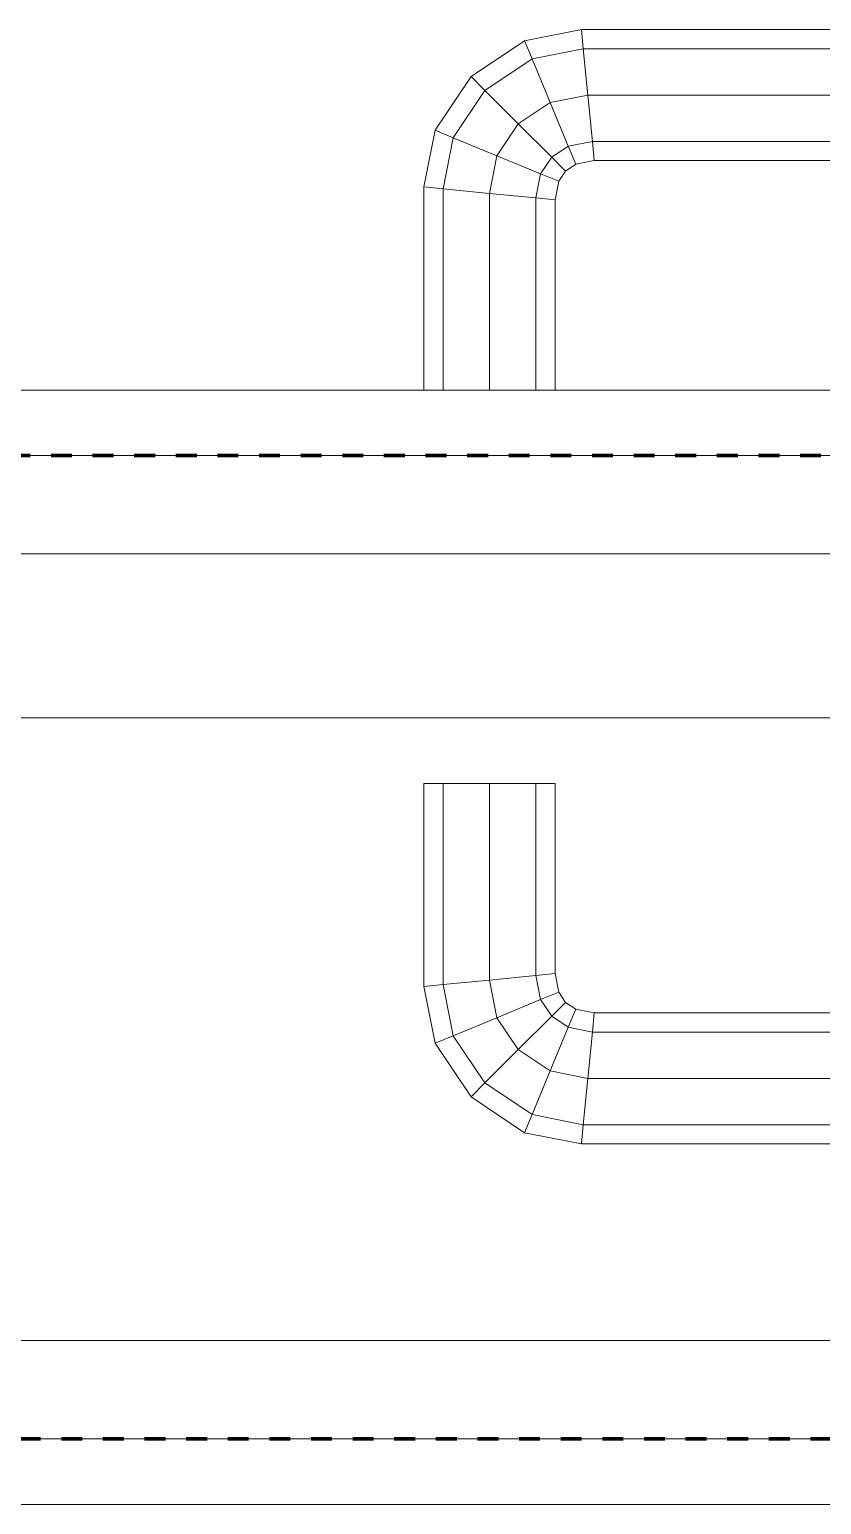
# Model space of a CAD drawing. Header units: millimetres. Extents: x -5300 to 98858, y -5196 to 93886.
# Drawn here: x 46391.8 to 46512.7, y 43005 to 43230 of the extents above; entities that cross this region are included whole.
import ezdxf

# ---------------------------------------------------------------- set-up
doc = ezdxf.new("R2010")
doc.units = ezdxf.units.MM
doc.linetypes.add('Штрих', pattern=[6.35, 3.175, -3.175])
doc.linetypes.add('Штрих_2_', pattern=[6.35, 3.175, -3.175])
for name, color, linetype, lineweight, true_color in [('_Разделитель помещений_', 4, 'Штрих', 70, 0x00ffff), ('Двери', 7, 'Continuous', 18, 0x7f7f7f), ('Стены', 7, 'Continuous', 18, 0x7f7f7f)]:
    doc.layers.add(name, color=color, linetype=linetype, lineweight=lineweight, true_color=true_color)

# ---------------------------------------------------------------- blocks, each defined once
blk = doc.blocks.new('СТВ_Перегородка_Кирпич 242319 - СТВ_Перегородка_Кирпич 2-249685-Подвал')
at = {"layer": 'Стены', "color": 254, "true_color": 0xd4d4d4}
blk.add_line((33750, 43150), (58000, 43150), dxfattribs=at)
blk = doc.blocks.new('СТВ_Перегородка_Кирпич 242319 - СТВ_Перегородка_Кирпич-249678-Подвал')
at = {"layer": 'Стены', "color": 254, "true_color": 0xd4d4d4}
for p, q in [((33750, 43165), (57830, 43165)), ((57830, 43165), (33750, 43165)), ((48235, 43165), (45265, 43165)), ((47610, 43165), (45910, 43165)), ((45910, 43165), (47610, 43165)), ((47610, 43165), (45910, 43165)), ((45910, 43165), (47610, 43165)), ((57830, 43150), (33750, 43150)), ((57830, 43150), (33750, 43150)), ((45250, 43150), (48250, 43150)), ((48250, 43150), (45250, 43150)), ((48250, 43150), (45250, 43150)), ((48235, 43150), (45265, 43150)), ((47610, 43150), (45910, 43150)), ((45910, 43150), (47610, 43150)), ((45910, 43150), (47610, 43150)), ((47610, 43150), (45910, 43150)), ((45910, 43150), (47610, 43150)), ((47610, 43150), (45910, 43150)), ((45910, 43150), (47610, 43150)), ((47610, 43150), (45910, 43150)), ((45250, 43030), (48250, 43030)), ((45250, 43030), (48250, 43030)), ((48250, 43030), (45250, 43030)), ((45250, 43030), (48250, 43030)), ((48250, 43030), (45250, 43030)), ((48235, 43030), (45265, 43030)), ((45910, 43030), (47610, 43030)), ((47610, 43030), (45910, 43030)), ((47610, 43030), (45910, 43030)), ((45910, 43030), (47610, 43030)), ((45910, 43030), (47610, 43030)), ((47610, 43030), (45910, 43030)), ((45910, 43030), (47610, 43030)), ((47610, 43030), (45910, 43030)), ((45250, 43015), (48250, 43015)), ((48250, 43015), (45250, 43015)), ((45265, 43015), (48235, 43015)), ((45910, 43015), (47610, 43015)), ((47610, 43015), (45910, 43015)), ((47610, 43015), (45910, 43015)), ((45910, 43015), (47610, 43015))]:
    blk.add_line(p, q, dxfattribs=at)
blk = doc.blocks.new('СТВ_Перегородка_Кирпич 242319 - СТВ_Перегородка_Кирпич 242319-249682-Подвал')
for name in ['СТВ_Перегородка_Кирпич 242319 - СТВ_Перегородка_Кирпич-249678-Подвал', 'СТВ_Перегородка_Кирпич 242319 - СТВ_Перегородка_Кирпич 2-249685-Подвал']:
    blk.add_blockref(name, (0, 0))
blk = doc.blocks.new('Д-29 242620 - Д-29-249708-Подвал')
at = {"layer": 'Двери', "color": 254, "true_color": 0xd4d4d4}
for p, q in [((46467.36, 43228.28), (46476.02, 43230)), ((46476.02, 43230), (46467.36, 43228.28)), ((46476.3, 43227.07), (46476.02, 43230)), ((46476.02, 43230), (46557.98, 43230)), ((46476.02, 43230), (46476.3, 43227.07)), ((46557.98, 43230), (46476.02, 43230)), ((46476.02, 43230), (46476.3, 43227.07)), ((46476.3, 43227.07), (46476.02, 43230)), ((46459.18, 43222.82), (46467.36, 43228.28)), ((46467.36, 43228.28), (46459.18, 43222.82)), ((46468.5, 43225.52), (46467.36, 43228.28)), ((46467.36, 43228.28), (46468.5, 43225.52)), ((46467.36, 43228.28), (46468.5, 43225.52)), ((46468.5, 43225.52), (46467.36, 43228.28)), ((46476.3, 43227.07), (46468.5, 43225.52)), ((46468.5, 43225.52), (46476.3, 43227.07)), ((46468.5, 43225.52), (46476.3, 43227.07)), ((46476.3, 43227.07), (46468.5, 43225.52)), ((46557.7, 43227.07), (46476.3, 43227.07)), ((46477, 43220), (46476.3, 43227.07)), ((46476.3, 43227.07), (46557.7, 43227.07)), ((46476.3, 43227.07), (46557.7, 43227.07)), ((46476.3, 43227.07), (46477, 43220)), ((46557.7, 43227.07), (46476.3, 43227.07)), ((46476.3, 43227.07), (46477, 43220)), ((46477, 43220), (46476.3, 43227.07)), ((46468.5, 43225.52), (46461.3, 43220.7)), ((46461.3, 43220.7), (46468.5, 43225.52)), ((46461.3, 43220.7), (46468.5, 43225.52)), ((46468.5, 43225.52), (46461.3, 43220.7)), ((46471.26, 43218.86), (46468.5, 43225.52)), ((46468.5, 43225.52), (46471.26, 43218.86)), ((46468.5, 43225.52), (46471.26, 43218.86)), ((46471.26, 43218.86), (46468.5, 43225.52)), ((46453.72, 43214.64), (46459.18, 43222.82)), ((46459.18, 43222.82), (46453.72, 43214.64)), ((46461.3, 43220.7), (46459.18, 43222.82)), ((46459.18, 43222.82), (46461.3, 43220.7)), ((46459.18, 43222.82), (46461.3, 43220.7)), ((46461.3, 43220.7), (46459.18, 43222.82)), ((46461.3, 43220.7), (46456.48, 43213.5)), ((46456.48, 43213.5), (46461.3, 43220.7)), ((46456.48, 43213.5), (46461.3, 43220.7)), ((46461.3, 43220.7), (46456.48, 43213.5)), ((46466.39, 43215.61), (46461.3, 43220.7)), ((46461.3, 43220.7), (46466.39, 43215.61)), ((46461.3, 43220.7), (46466.39, 43215.61)), ((46466.39, 43215.61), (46461.3, 43220.7)), ((46471.26, 43218.86), (46466.39, 43215.61)), ((46466.39, 43215.61), (46471.26, 43218.86)), ((46466.39, 43215.61), (46471.26, 43218.86)), ((46471.26, 43218.86), (46466.39, 43215.61)), ((46477, 43220), (46471.26, 43218.86)), ((46471.26, 43218.86), (46477, 43220)), ((46471.26, 43218.86), (46477, 43220)), ((46477, 43220), (46471.26, 43218.86)), ((46474.02, 43212.2), (46471.26, 43218.86)), ((46471.26, 43218.86), (46474.02, 43212.2)), ((46471.26, 43218.86), (46474.02, 43212.2)), ((46474.02, 43212.2), (46471.26, 43218.86)), ((46557, 43220), (46477, 43220)), ((46477.7, 43212.93), (46477, 43220)), ((46477, 43220), (46557, 43220)), ((46477, 43220), (46557, 43220)), ((46477, 43220), (46477.7, 43212.93)), ((46557, 43220), (46477, 43220)), ((46477, 43220), (46477.7, 43212.93)), ((46477.7, 43212.93), (46477, 43220)), ((46452, 43205.98), (46453.72, 43214.64)), ((46453.72, 43214.64), (46452, 43205.98)), ((46456.48, 43213.5), (46453.72, 43214.64)), ((46453.72, 43214.64), (46456.48, 43213.5)), ((46453.72, 43214.64), (46456.48, 43213.5)), ((46456.48, 43213.5), (46453.72, 43214.64)), ((46466.39, 43215.61), (46463.14, 43210.74)), ((46463.14, 43210.74), (46466.39, 43215.61)), ((46463.14, 43210.74), (46466.39, 43215.61)), ((46466.39, 43215.61), (46463.14, 43210.74)), ((46471.49, 43210.51), (46466.39, 43215.61)), ((46466.39, 43215.61), (46471.49, 43210.51)), ((46466.39, 43215.61), (46471.49, 43210.51)), ((46471.49, 43210.51), (46466.39, 43215.61)), ((46456.48, 43213.5), (46454.93, 43205.7)), ((46454.93, 43205.7), (46456.48, 43213.5)), ((46454.93, 43205.7), (46456.48, 43213.5)), ((46456.48, 43213.5), (46454.93, 43205.7)), ((46463.14, 43210.74), (46456.48, 43213.5)), ((46456.48, 43213.5), (46463.14, 43210.74)), ((46456.48, 43213.5), (46463.14, 43210.74)), ((46463.14, 43210.74), (46456.48, 43213.5)), ((46474.02, 43212.2), (46471.49, 43210.51)), ((46471.49, 43210.51), (46474.02, 43212.2)), ((46471.49, 43210.51), (46474.02, 43212.2)), ((46474.02, 43212.2), (46471.49, 43210.51)), ((46477.7, 43212.93), (46474.02, 43212.2)), ((46474.02, 43212.2), (46477.7, 43212.93)), ((46474.02, 43212.2), (46477.7, 43212.93)), ((46477.7, 43212.93), (46474.02, 43212.2)), ((46475.16, 43209.44), (46474.02, 43212.2)), ((46474.02, 43212.2), (46475.16, 43209.44)), ((46474.02, 43212.2), (46475.16, 43209.44)), ((46475.16, 43209.44), (46474.02, 43212.2)), ((46556.3, 43212.93), (46477.7, 43212.93)), ((46477.98, 43210), (46477.7, 43212.93)), ((46477.7, 43212.93), (46556.3, 43212.93)), ((46477.7, 43212.93), (46556.3, 43212.93)), ((46556.3, 43212.93), (46477.7, 43212.93)), ((46477.7, 43212.93), (46477.98, 43210)), ((46477.7, 43212.93), (46477.98, 43210)), ((46477.98, 43210), (46477.7, 43212.93)), ((46463.14, 43210.74), (46462, 43205)), ((46462, 43205), (46463.14, 43210.74)), ((46462, 43205), (46463.14, 43210.74)), ((46463.14, 43210.74), (46462, 43205)), ((46469.8, 43207.98), (46463.14, 43210.74)), ((46463.14, 43210.74), (46469.8, 43207.98)), ((46463.14, 43210.74), (46469.8, 43207.98)), ((46469.8, 43207.98), (46463.14, 43210.74)), ((46471.49, 43210.51), (46469.8, 43207.98)), ((46469.8, 43207.98), (46471.49, 43210.51)), ((46469.8, 43207.98), (46471.49, 43210.51)), ((46471.49, 43210.51), (46469.8, 43207.98)), ((46473.6, 43208.4), (46471.49, 43210.51)), ((46471.49, 43210.51), (46473.6, 43208.4)), ((46471.49, 43210.51), (46473.6, 43208.4)), ((46473.6, 43208.4), (46471.49, 43210.51)), ((46475.16, 43209.44), (46473.6, 43208.4)), ((46473.6, 43208.4), (46475.16, 43209.44)), ((46477.98, 43210), (46475.16, 43209.44)), ((46475.16, 43209.44), (46477.98, 43210)), ((46556.02, 43210), (46477.98, 43210)), ((46477.98, 43210), (46556.02, 43210)), ((46469.8, 43207.98), (46469.07, 43204.3)), ((46469.07, 43204.3), (46469.8, 43207.98)), ((46469.07, 43204.3), (46469.8, 43207.98)), ((46469.8, 43207.98), (46469.07, 43204.3)), ((46472.56, 43206.84), (46469.8, 43207.98)), ((46469.8, 43207.98), (46472.56, 43206.84)), ((46469.8, 43207.98), (46472.56, 43206.84)), ((46472.56, 43206.84), (46469.8, 43207.98)), ((46472.56, 43206.84), (46472, 43204.02)), ((46472, 43204.02), (46472.56, 43206.84)), ((46473.6, 43208.4), (46472.56, 43206.84)), ((46472.56, 43206.84), (46473.6, 43208.4)), ((46454.93, 43205.7), (46452, 43205.98)), ((46452, 43205.98), (46454.93, 43205.7)), ((46452, 43175), (46452, 43205.98)), ((46452, 43205.98), (46454.93, 43205.7)), ((46454.93, 43205.7), (46452, 43205.98)), ((46452, 43205.98), (46452, 43175)), ((46462, 43205), (46454.93, 43205.7)), ((46454.93, 43205.7), (46454.93, 43175)), ((46454.93, 43205.7), (46462, 43205)), ((46454.93, 43175), (46454.93, 43205.7)), ((46454.93, 43175), (46454.93, 43205.7)), ((46454.93, 43205.7), (46462, 43205)), ((46462, 43205), (46454.93, 43205.7)), ((46454.93, 43205.7), (46454.93, 43175)), ((46469.07, 43204.3), (46462, 43205)), ((46462, 43205), (46462, 43175)), ((46462, 43205), (46469.07, 43204.3)), ((46462, 43175), (46462, 43205)), ((46469.07, 43204.3), (46462, 43205)), ((46462, 43205), (46462, 43175)), ((46462, 43175), (46462, 43205)), ((46462, 43205), (46469.07, 43204.3)), ((46472, 43204.02), (46469.07, 43204.3)), ((46469.07, 43204.3), (46469.07, 43175)), ((46469.07, 43204.3), (46472, 43204.02)), ((46469.07, 43175), (46469.07, 43204.3)), ((46472, 43204.02), (46469.07, 43204.3)), ((46469.07, 43204.3), (46469.07, 43175)), ((46469.07, 43175), (46469.07, 43204.3)), ((46469.07, 43204.3), (46472, 43204.02)), ((46472, 43204.02), (46472, 43175)), ((46472, 43175), (46472, 43204.02)), ((45900, 43175), (47620, 43175)), ((47620, 43175), (45900, 43175)), ((47520, 43175), (46000, 43175)), ((46000, 43175), (47520, 43175)), ((46454.93, 43175), (46452, 43175)), ((46452, 43175), (46454.93, 43175)), ((46454.93, 43175), (46452, 43175)), ((46452, 43175), (46454.93, 43175)), ((46462, 43175), (46454.93, 43175)), ((46454.93, 43175), (46462, 43175)), ((46462, 43175), (46454.93, 43175)), ((46454.93, 43175), (46462, 43175)), ((46462, 43175), (46469.07, 43175)), ((46469.07, 43175), (46462, 43175)), ((46469.07, 43175), (46462, 43175)), ((46462, 43175), (46469.07, 43175)), ((46469.07, 43175), (46472, 43175)), ((46472, 43175), (46469.07, 43175)), ((46472, 43175), (46469.07, 43175)), ((46469.07, 43175), (46472, 43175)), ((47620, 43165), (45900, 43165)), ((45900, 43165), (47620, 43165)), ((45910, 43165), (47610, 43165)), ((47610, 43165), (45910, 43165)), ((47522, 43165), (45998, 43165)), ((45998, 43165), (47522, 43165)), ((45998, 43165), (46622, 43165)), ((45998, 43165), (46622, 43165)), ((46622, 43165), (45998, 43165)), ((46622, 43165), (45998, 43165)), ((47520, 43165), (46000, 43165)), ((46000, 43165), (47520, 43165)), ((47522, 43125), (45998, 43125)), ((45998, 43125), (47522, 43125)), ((46622, 43125), (45998, 43125)), ((45998, 43125), (46622, 43125)), ((46622, 43125), (45998, 43125)), ((45998, 43125), (46622, 43125)), ((47510, 43125), (46010, 43125)), ((46010, 43125), (47510, 43125)), ((46452, 43084.02), (46452, 43115)), ((46452, 43115), (46454.93, 43115)), ((46454.93, 43115), (46452, 43115)), ((46452, 43115), (46452, 43084.02)), ((46452, 43115), (46454.93, 43115)), ((46454.93, 43115), (46452, 43115)), ((46454.93, 43115), (46454.93, 43084.3)), ((46454.93, 43084.3), (46454.93, 43115)), ((46454.93, 43115), (46462, 43115)), ((46462, 43115), (46454.93, 43115)), ((46454.93, 43084.3), (46454.93, 43115)), ((46454.93, 43115), (46462, 43115)), ((46462, 43115), (46454.93, 43115)), ((46454.93, 43115), (46454.93, 43084.3)), ((46462, 43115), (46469.07, 43115)), ((46469.07, 43115), (46462, 43115)), ((46462, 43115), (46462, 43085)), ((46462, 43085), (46462, 43115)), ((46469.07, 43115), (46462, 43115)), ((46462, 43115), (46462, 43085)), ((46462, 43085), (46462, 43115)), ((46462, 43115), (46469.07, 43115)), ((46469.07, 43115), (46472, 43115)), ((46472, 43115), (46469.07, 43115)), ((46469.07, 43085.7), (46469.07, 43115)), ((46472, 43115), (46469.07, 43115)), ((46469.07, 43115), (46469.07, 43085.7)), ((46469.07, 43085.7), (46469.07, 43115)), ((46469.07, 43115), (46472, 43115)), ((46469.07, 43115), (46469.07, 43085.7)), ((46472, 43085.98), (46472, 43115)), ((46472, 43115), (46472, 43085.98)), ((46462, 43085), (46469.07, 43085.7)), ((46469.07, 43085.7), (46462, 43085)), ((46462, 43085), (46469.07, 43085.7)), ((46469.07, 43085.7), (46462, 43085)), ((46469.07, 43085.7), (46472, 43085.98)), ((46472, 43085.98), (46469.07, 43085.7)), ((46469.07, 43085.7), (46472, 43085.98)), ((46472, 43085.98), (46469.07, 43085.7)), ((46469.07, 43085.7), (46469.8, 43082.02)), ((46469.8, 43082.02), (46469.07, 43085.7)), ((46469.8, 43082.02), (46469.07, 43085.7)), ((46469.07, 43085.7), (46469.8, 43082.02)), ((46472, 43085.98), (46472.56, 43083.16)), ((46472.56, 43083.16), (46472, 43085.98)), ((46452, 43084.02), (46454.93, 43084.3)), ((46454.93, 43084.3), (46452, 43084.02)), ((46454.93, 43084.3), (46452, 43084.02)), ((46452, 43084.02), (46454.93, 43084.3)), ((46453.72, 43075.36), (46452, 43084.02)), ((46452, 43084.02), (46453.72, 43075.36)), ((46454.93, 43084.3), (46462, 43085)), ((46462, 43085), (46454.93, 43084.3)), ((46462, 43085), (46454.93, 43084.3)), ((46454.93, 43084.3), (46462, 43085)), ((46454.93, 43084.3), (46456.48, 43076.5)), ((46456.48, 43076.5), (46454.93, 43084.3)), ((46456.48, 43076.5), (46454.93, 43084.3)), ((46454.93, 43084.3), (46456.48, 43076.5)), ((46462, 43085), (46463.14, 43079.26)), ((46463.14, 43079.26), (46462, 43085)), ((46463.14, 43079.26), (46462, 43085)), ((46462, 43085), (46463.14, 43079.26)), ((46469.8, 43082.02), (46472.56, 43083.16)), ((46472.56, 43083.16), (46469.8, 43082.02)), ((46472.56, 43083.16), (46469.8, 43082.02)), ((46469.8, 43082.02), (46472.56, 43083.16)), ((46472.56, 43083.16), (46473.6, 43081.6)), ((46473.6, 43081.6), (46472.56, 43083.16)), ((46463.14, 43079.26), (46469.8, 43082.02)), ((46469.8, 43082.02), (46463.14, 43079.26)), ((46469.8, 43082.02), (46463.14, 43079.26)), ((46463.14, 43079.26), (46469.8, 43082.02)), ((46469.8, 43082.02), (46471.49, 43079.49)), ((46471.49, 43079.49), (46469.8, 43082.02)), ((46471.49, 43079.49), (46469.8, 43082.02)), ((46469.8, 43082.02), (46471.49, 43079.49)), ((46471.49, 43079.49), (46473.6, 43081.6)), ((46473.6, 43081.6), (46471.49, 43079.49)), ((46473.6, 43081.6), (46471.49, 43079.49)), ((46471.49, 43079.49), (46473.6, 43081.6)), ((46473.6, 43081.6), (46475.16, 43080.56)), ((46475.16, 43080.56), (46473.6, 43081.6)), ((46456.48, 43076.5), (46463.14, 43079.26)), ((46463.14, 43079.26), (46456.48, 43076.5)), ((46463.14, 43079.26), (46456.48, 43076.5)), ((46456.48, 43076.5), (46463.14, 43079.26)), ((46463.14, 43079.26), (46466.39, 43074.39)), ((46466.39, 43074.39), (46463.14, 43079.26)), ((46466.39, 43074.39), (46463.14, 43079.26)), ((46463.14, 43079.26), (46466.39, 43074.39)), ((46466.39, 43074.39), (46471.49, 43079.49)), ((46471.49, 43079.49), (46466.39, 43074.39)), ((46471.49, 43079.49), (46466.39, 43074.39)), ((46466.39, 43074.39), (46471.49, 43079.49)), ((46471.49, 43079.49), (46474.02, 43077.8)), ((46474.02, 43077.8), (46471.49, 43079.49)), ((46474.02, 43077.8), (46471.49, 43079.49)), ((46471.49, 43079.49), (46474.02, 43077.8)), ((46474.02, 43077.8), (46475.16, 43080.56)), ((46475.16, 43080.56), (46474.02, 43077.8)), ((46475.16, 43080.56), (46474.02, 43077.8)), ((46474.02, 43077.8), (46475.16, 43080.56)), ((46475.16, 43080.56), (46477.98, 43080)), ((46477.98, 43080), (46475.16, 43080.56)), ((46477.7, 43077.07), (46477.98, 43080)), ((46477.98, 43080), (46477.7, 43077.07)), ((46477.98, 43080), (46477.7, 43077.07)), ((46477.7, 43077.07), (46477.98, 43080)), ((46477.98, 43080), (46556.02, 43080)), ((46556.02, 43080), (46477.98, 43080)), ((46453.72, 43075.36), (46456.48, 43076.5)), ((46456.48, 43076.5), (46453.72, 43075.36)), ((46456.48, 43076.5), (46453.72, 43075.36)), ((46453.72, 43075.36), (46456.48, 43076.5)), ((46456.48, 43076.5), (46461.3, 43069.3)), ((46461.3, 43069.3), (46456.48, 43076.5)), ((46461.3, 43069.3), (46456.48, 43076.5)), ((46456.48, 43076.5), (46461.3, 43069.3)), ((46471.26, 43071.14), (46474.02, 43077.8)), ((46474.02, 43077.8), (46471.26, 43071.14)), ((46474.02, 43077.8), (46471.26, 43071.14)), ((46471.26, 43071.14), (46474.02, 43077.8)), ((46474.02, 43077.8), (46477.7, 43077.07)), ((46477.7, 43077.07), (46474.02, 43077.8)), ((46477.7, 43077.07), (46474.02, 43077.8)), ((46474.02, 43077.8), (46477.7, 43077.07)), ((46477, 43070), (46477.7, 43077.07)), ((46477.7, 43077.07), (46477, 43070)), ((46477.7, 43077.07), (46477, 43070)), ((46477, 43070), (46477.7, 43077.07)), ((46477.7, 43077.07), (46556.3, 43077.07)), ((46556.3, 43077.07), (46477.7, 43077.07)), ((46556.3, 43077.07), (46477.7, 43077.07)), ((46477.7, 43077.07), (46556.3, 43077.07)), ((46459.18, 43067.18), (46453.72, 43075.36)), ((46453.72, 43075.36), (46459.18, 43067.18)), ((46461.3, 43069.3), (46466.39, 43074.39)), ((46466.39, 43074.39), (46461.3, 43069.3)), ((46466.39, 43074.39), (46461.3, 43069.3)), ((46461.3, 43069.3), (46466.39, 43074.39)), ((46466.39, 43074.39), (46471.26, 43071.14)), ((46471.26, 43071.14), (46466.39, 43074.39)), ((46471.26, 43071.14), (46466.39, 43074.39)), ((46466.39, 43074.39), (46471.26, 43071.14)), ((46468.5, 43064.48), (46471.26, 43071.14)), ((46471.26, 43071.14), (46468.5, 43064.48)), ((46471.26, 43071.14), (46468.5, 43064.48)), ((46468.5, 43064.48), (46471.26, 43071.14)), ((46471.26, 43071.14), (46477, 43070)), ((46477, 43070), (46471.26, 43071.14)), ((46477, 43070), (46471.26, 43071.14)), ((46471.26, 43071.14), (46477, 43070)), ((46476.3, 43062.93), (46477, 43070)), ((46477, 43070), (46476.3, 43062.93)), ((46477, 43070), (46476.3, 43062.93)), ((46476.3, 43062.93), (46477, 43070)), ((46477, 43070), (46557, 43070)), ((46557, 43070), (46477, 43070)), ((46557, 43070), (46477, 43070)), ((46477, 43070), (46557, 43070)), ((46459.18, 43067.18), (46461.3, 43069.3)), ((46461.3, 43069.3), (46459.18, 43067.18)), ((46461.3, 43069.3), (46459.18, 43067.18)), ((46459.18, 43067.18), (46461.3, 43069.3)), ((46461.3, 43069.3), (46468.5, 43064.48)), ((46468.5, 43064.48), (46461.3, 43069.3)), ((46468.5, 43064.48), (46461.3, 43069.3)), ((46461.3, 43069.3), (46468.5, 43064.48)), ((46467.36, 43061.72), (46459.18, 43067.18)), ((46459.18, 43067.18), (46467.36, 43061.72)), ((46467.36, 43061.72), (46468.5, 43064.48)), ((46468.5, 43064.48), (46467.36, 43061.72)), ((46468.5, 43064.48), (46467.36, 43061.72)), ((46467.36, 43061.72), (46468.5, 43064.48)), ((46468.5, 43064.48), (46476.3, 43062.93)), ((46476.3, 43062.93), (46468.5, 43064.48)), ((46476.3, 43062.93), (46468.5, 43064.48)), ((46468.5, 43064.48), (46476.3, 43062.93)), ((46476.02, 43060), (46476.3, 43062.93)), ((46476.3, 43062.93), (46476.02, 43060)), ((46476.3, 43062.93), (46476.02, 43060)), ((46476.02, 43060), (46476.3, 43062.93)), ((46476.3, 43062.93), (46557.7, 43062.93)), ((46557.7, 43062.93), (46476.3, 43062.93)), ((46557.7, 43062.93), (46476.3, 43062.93)), ((46476.3, 43062.93), (46557.7, 43062.93)), ((46476.02, 43060), (46467.36, 43061.72)), ((46467.36, 43061.72), (46476.02, 43060)), ((46557.98, 43060), (46476.02, 43060)), ((46476.02, 43060), (46557.98, 43060)), ((47610, 43015), (45910, 43015)), ((45910, 43015), (47610, 43015)), ((45910, 43015), (47610, 43015)), ((47610, 43015), (45910, 43015)), ((47510, 43015), (46010, 43015)), ((46010, 43015), (47510, 43015)), ((47510, 43015), (46010, 43015)), ((46010, 43015), (47510, 43015)), ((45910, 43005), (47610, 43005)), ((47610, 43005), (45910, 43005)), ((47510, 43005), (46010, 43005)), ((46010, 43005), (47510, 43005))]:
    blk.add_line(p, q, dxfattribs=at)
blk = doc.blocks.new('Д-29 242620 - Д-29 242620-249712-Подвал')
blk.add_blockref('Д-29 242620 - Д-29-249708-Подвал', (0, 0))

msp = doc.modelspace()

# ---------------------------------------------------------------- linework, layer by layer
at = {"layer": '_Разделитель помещений_', "color": 131, "linetype": 'Штрих_2_', "true_color": 0xaaffff}
for p, q in [((15750, 43165), (57830, 43165)), ((48235, 43015), (45265, 43015))]:
    msp.add_line(p, q, dxfattribs=at)

# ---------------------------------------------------------------- block references
at = {"layer": 'Двери', "color": 254, "true_color": 0xd4d4d4}
msp.add_blockref('Д-29 242620 - Д-29 242620-249712-Подвал', (0, 0), dxfattribs=at)
at = {"layer": 'Стены', "color": 254, "true_color": 0xd4d4d4}
msp.add_blockref('СТВ_Перегородка_Кирпич 242319 - СТВ_Перегородка_Кирпич 242319-249682-Подвал', (0, 0), dxfattribs=at)

doc.saveas('drawing.dxf')
